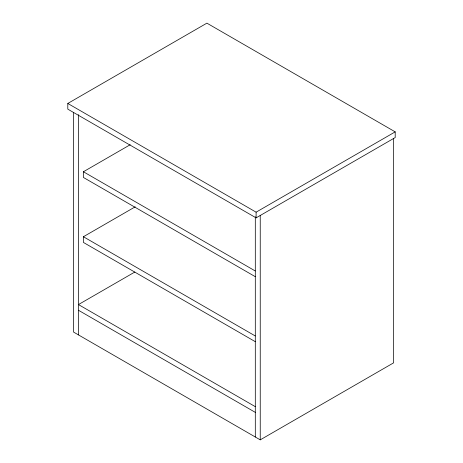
<?xml version="1.0" encoding="UTF-8"?>
<svg xmlns="http://www.w3.org/2000/svg" width="463" height="463" viewBox="0 0 463 463"><rect width="100%" height="100%" fill="white"/><g stroke="black" fill="none" stroke-linecap="round" stroke-linejoin="round"><path stroke-width="0.69" d="M67.801 103.457L206.897 23.15L395.199 131.868L395.199 137.563L256.103 217.87L67.801 109.152L67.801 103.457L256.103 212.17L395.199 131.868M255.24 276.66L83.404 177.451L83.404 171.75L130.213 144.722M255.24 341.642L83.404 242.433L83.404 236.738L135.208 206.828M134.82 272.036L78.467 304.567L255.304 406.664M73.536 112.544L73.536 332.058L260.241 439.85L393.602 362.853L393.602 138.287M83.404 171.75L255.24 270.959M83.404 236.738L255.24 335.947M78.467 310.268L255.304 412.365M260.241 215.283L260.241 439.85M256.103 212.17L256.103 217.87M255.304 216.765L255.304 437.003M78.467 114.668L78.467 334.905"/></g></svg>
